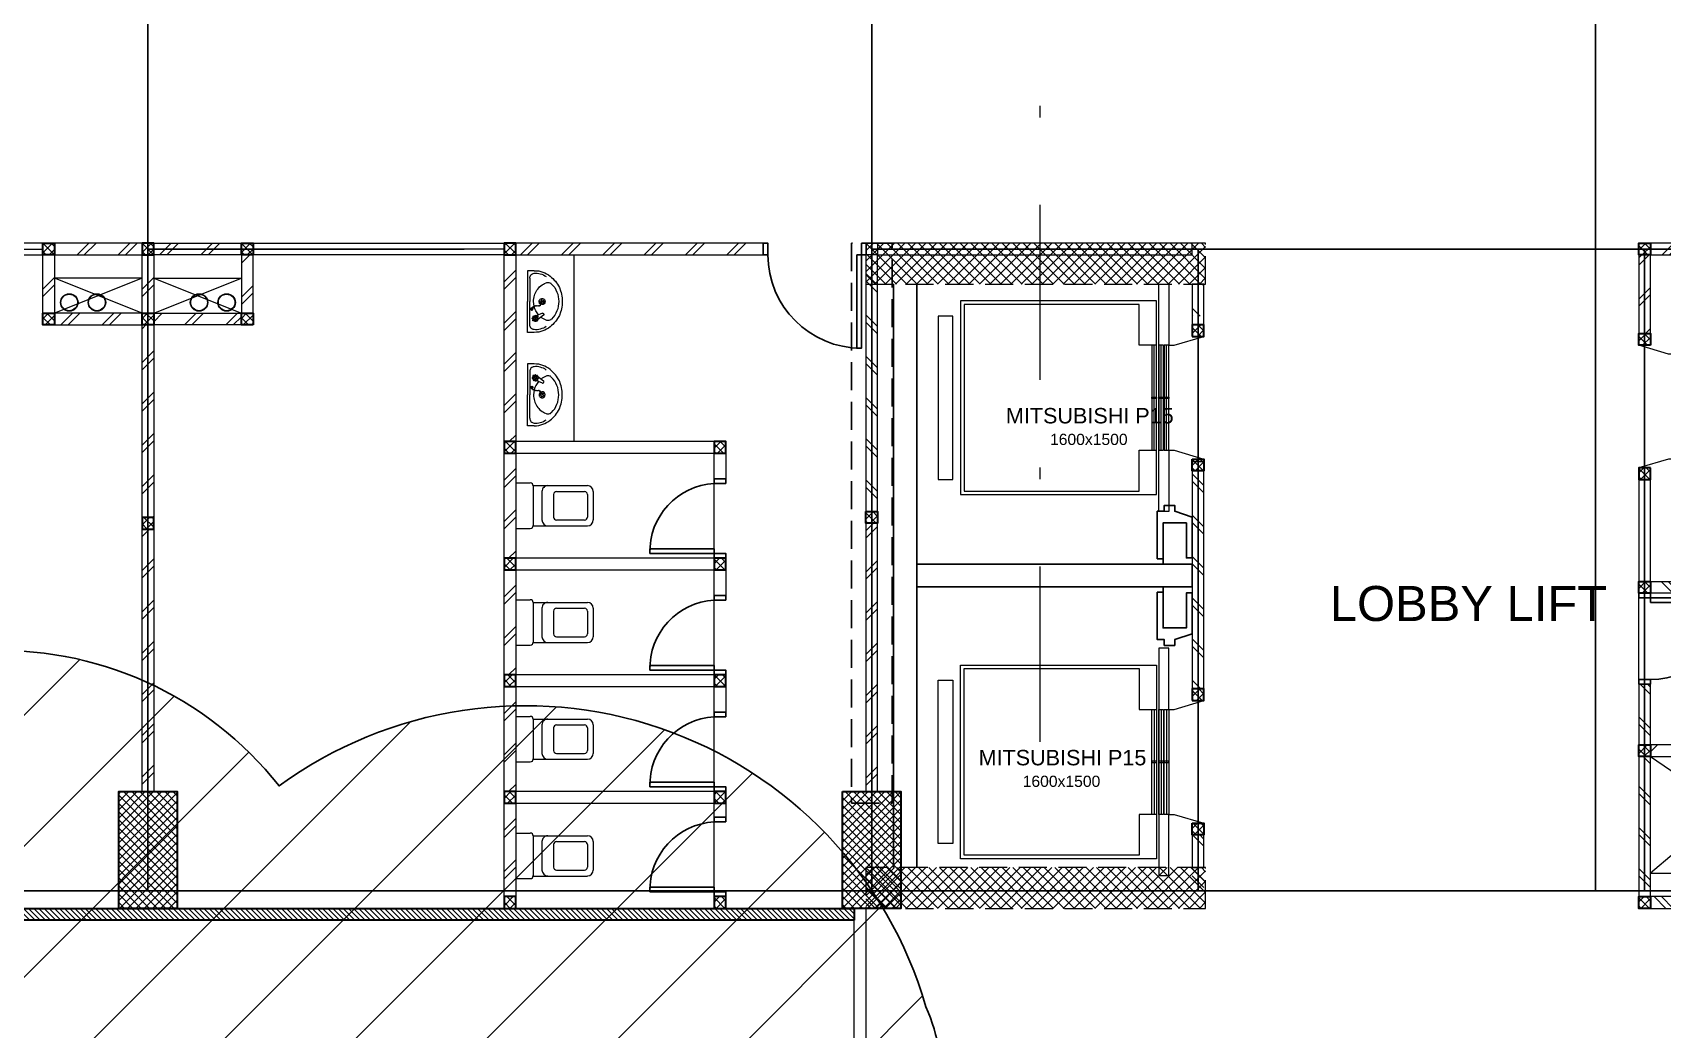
# Model space of a CAD drawing. Header units: millimetres. Extents: x -324 to 75, y -297 to 74.
# Drawn here: x -96.61 to -82.65, y 42.06 to 50.6 of the extents above; entities that cross this region are included whole.
import ezdxf
from ezdxf.enums import TextEntityAlignment as Align

# ---------------------------------------------------------------- set-up
doc = ezdxf.new("R2010")
doc.units = ezdxf.units.MM
doc.linetypes.add('ACAD_ISO02W100', pattern=[15, 12, -3])
doc.linetypes.add('DASHDOT', pattern=[1, 0.5, -0.25, 0, -0.25])
doc.layers.get('defpoints').update_dxf_attribs({"color": 1})
doc.layers.add('AR_BETON', color=150, linetype='Continuous')
doc.layers.add('Kusen', color=30, linetype='Continuous')
for name, color, linetype, lineweight in [('ars', 11, 'Continuous', 0), ('ars @ 1', 11, 'Continuous', 0), ('KOL', 1, 'Continuous', 30), ('KOLOM', 4, 'Continuous', 9), ('lan', 7, 'Continuous', 15), ('LIFT', 15, 'Continuous', 15), ('NOT', 7, 'Continuous', 20), ('SANITAIR', 15, 'Continuous', 9), ('tem', 5, 'Continuous', 20), ('u', 6, 'Continuous', 20)]:
    doc.layers.add(name, color=color, linetype=linetype, lineweight=lineweight)
doc.layers.add('as', color=1, linetype='Continuous', plot=False)
doc.styles.get("Standard").update_dxf_attribs({"font": 'arial.ttf'})
pattern_1 = [(45, (21.54994, -6.0569), (-0.1767767, 0.1767767), []), (45, (21.61244, -6.0569), (-0.1767767, 0.1767767), [])]
pattern_2 = [(45, (23.27994, -1.9569), (-0.1767767, 0.1767767), []), (45, (23.34244, -1.9569), (-0.1767767, 0.1767767), [])]
pattern_3 = [(45, (23.27994, -2.5569), (-0.1767767, 0.1767767), []), (45, (23.34244, -2.5569), (-0.1767767, 0.1767767), [])]

# ---------------------------------------------------------------- blocks, each defined once
blk = doc.blocks.new('k2')
at = {"layer": 'ars'}
h = blk.add_hatch(dxfattribs=at)
h.set_pattern_fill('_USER', color=256, scale=0.05, angle=45, double=1, pattern_type=0)
h.set_pattern_definition([(45, (0, -5), (-0.03535534, 0.03535534), []), (135, (0, -5), (-0.03535534, -0.03535534), [])])
h.paths.add_polyline_path([(-0.25, -0.5), (0.25, -0.5), (0.25, 0.5), (-0.25, 0.5)])
at = {"layer": 'KOL'}
blk.add_lwpolyline([(-0.25, -0.5), (0.25, -0.5), (0.25, 0.5), (-0.25, 0.5)], close=True, dxfattribs=at)
blk = doc.blocks.new('K 10.10')
at = {"layer": 'ars'}
h = blk.add_hatch(dxfattribs=at)
h.set_pattern_fill('_USER', color=256, scale=0.05, angle=45, double=1, pattern_type=0)
h.set_pattern_definition([(45, (0, 0), (-0.035355339, 0.035355339), []), (135, (0, 0), (-0.035355339, -0.035355339), [])])
h.paths.add_polyline_path([(1560.538, 1380.407), (1560.638, 1380.407), (1560.638, 1380.507), (1560.538, 1380.507)])
at = {"layer": 'KOL'}
blk.add_lwpolyline([(1560.538, 1380.407), (1560.638, 1380.407), (1560.638, 1380.507), (1560.538, 1380.507)], close=True, dxfattribs=at)
blk = doc.blocks.new('P.60')
at = {"layer": 'Kusen'}
for points in [[(1472.835, 997.535), (1472.875, 997.535), (1472.875, 997.435), (1472.835, 997.435)], [(1473.475, 997.535), (1473.515, 997.535), (1473.515, 997.435), (1473.475, 997.435)], [(1472.875, 996.885), (1472.915, 996.885), (1472.915, 997.435), (1472.875, 997.435)]]:
    blk.add_lwpolyline(points, close=True, dxfattribs=at)
blk.add_arc((1472.895, 997.466), 0.581, 268.0266, 356.9943, dxfattribs=at)
blk = doc.blocks.new('WASHTAFEL')
for points in [[(0, 0), (0, 0.016), (0.001, 0.031), (0.004, 0.047), (0.006, 0.063), (0.01, 0.077), (0.015, 0.092), (0.025, 0.12), (0.041, 0.146), (0.05, 0.16), (0.059, 0.172), (0.069, 0.184), (0.08, 0.196), (0.091, 0.206), (0.103, 0.217)], [(0.03, 0), (0.031, 0.021), (0.034, 0.041), (0.039, 0.062), (0.046, 0.081), (0.054, 0.099), (0.065, 0.117), (0.077, 0.134), (0.091, 0.15)], [(0.091, 0.15), (0.097, 0.155), (0.102, 0.159), (0.108, 0.161), (0.114, 0.162), (0.12, 0.163), (0.127, 0.163), (0.133, 0.162), (0.139, 0.16)], [(0.103, 0.217), (0.119, 0.228), (0.134, 0.237), (0.15, 0.246), (0.167, 0.252), (0.184, 0.258), (0.202, 0.262), (0.22, 0.264), (0.24, 0.265)], [(0.138, 0.213), (0.15, 0.222), (0.162, 0.228), (0.174, 0.232), (0.188, 0.237), (0.201, 0.24), (0.214, 0.242), (0.228, 0.242), (0.242, 0.241)], [(0.139, 0.16), (0.15, 0.155), (0.162, 0.149), (0.172, 0.143), (0.182, 0.134)], [(0.16, 0.117), (0.212, 0.157)], [(0.208, 0.14), (0.206, 0.142), (0.203, 0.143), (0.202, 0.146), (0.203, 0.15), (0.206, 0.151), (0.207, 0.151), (0.208, 0.151), (0.209, 0.151)], [(0.208, 0.145), (0.208, 0.142), (0.209, 0.137), (0.212, 0.133), (0.214, 0.13), (0.218, 0.127), (0.222, 0.125), (0.225, 0.123), (0.23, 0.123), (0.235, 0.123), (0.238, 0.125), (0.242, 0.127), (0.246, 0.13), (0.248, 0.133), (0.251, 0.137), (0.252, 0.142), (0.253, 0.145), (0.252, 0.15), (0.251, 0.154), (0.248, 0.159), (0.246, 0.161), (0.242, 0.165), (0.238, 0.166), (0.235, 0.167), (0.23, 0.168), (0.225, 0.167), (0.222, 0.166), (0.218, 0.165), (0.214, 0.161), (0.212, 0.159), (0.209, 0.154), (0.208, 0.15), (0.208, 0.145)], [(0.212, 0.157), (0.209, 0.16), (0.211, 0.163), (0.212, 0.166), (0.215, 0.167), (0.218, 0.166), (0.219, 0.165), (0.219, 0.165)], [(0.215, 0.145), (0.217, 0.14), (0.22, 0.136), (0.225, 0.132), (0.23, 0.131), (0.236, 0.132), (0.241, 0.136), (0.243, 0.14), (0.245, 0.145), (0.243, 0.151), (0.241, 0.156), (0.236, 0.159), (0.23, 0.16), (0.225, 0.159), (0.22, 0.156), (0.217, 0.151), (0.215, 0.145)], [(0.224, 0.145), (0.225, 0.14), (0.23, 0.139), (0.235, 0.14), (0.237, 0.145), (0.235, 0.15), (0.23, 0.153), (0.225, 0.15), (0.224, 0.145)], [(0.225, 0.167), (0.226, 0.169), (0.228, 0.172), (0.231, 0.172), (0.234, 0.171), (0.236, 0.168), (0.236, 0.167), (0.236, 0.166)], [(0.24, 0.265), (0.299, 0.265)], [(0.242, 0.241), (0.249, 0.24), (0.255, 0.237), (0.262, 0.234), (0.269, 0.228), (0.272, 0.222), (0.275, 0.215), (0.277, 0.208), (0.277, 0.2)], [(0.242, 0.163), (0.245, 0.165), (0.247, 0.166), (0.251, 0.165), (0.252, 0.161), (0.252, 0.159), (0.251, 0.157), (0.251, 0.156), (0.249, 0.156)], [(0.253, 0.15), (0.255, 0.149), (0.257, 0.146), (0.258, 0.143), (0.255, 0.14), (0.253, 0.138), (0.253, 0.138), (0.252, 0.138)], [(0.277, 0.2), (0.277, 0)], [(0.299, 0.265), (0.299, 0)], [(0.103, -0.217), (0.091, -0.207), (0.08, -0.196), (0.069, -0.184), (0.059, -0.173), (0.05, -0.16), (0.041, -0.148), (0.025, -0.121), (0.015, -0.092), (0.01, -0.077), (0.006, -0.062), (0.004, -0.046), (0.001, -0.031), (0, -0.016), (0, 0)], [(0.139, -0.161), (0.133, -0.162), (0.127, -0.163), (0.12, -0.163), (0.114, -0.162), (0.108, -0.161), (0.102, -0.159), (0.097, -0.155), (0.091, -0.15), (0.077, -0.134), (0.065, -0.119), (0.054, -0.099), (0.046, -0.081), (0.039, -0.062), (0.034, -0.041), (0.031, -0.022), (0.03, 0)], [(0.246, 0), (0.246, -0.013), (0.243, -0.025), (0.242, -0.039), (0.238, -0.051), (0.234, -0.063), (0.23, -0.075), (0.224, -0.086), (0.218, -0.097), (0.209, -0.107), (0.202, -0.116), (0.194, -0.126), (0.184, -0.133), (0.173, -0.142), (0.162, -0.149), (0.151, -0.155), (0.139, -0.161)], [(0.185, 0.022), (0.19, 0.019), (0.194, 0.016), (0.196, 0.012), (0.197, 0.006), (0.199, 0.002), (0.199, -0.002), (0.197, -0.008), (0.195, -0.012), (0.192, -0.017), (0.189, -0.021), (0.184, -0.023), (0.179, -0.024), (0.174, -0.025), (0.169, -0.025), (0.165, -0.024), (0.16, -0.022), (0.156, -0.019), (0.153, -0.016), (0.15, -0.011), (0.148, -0.006), (0.146, -0.001), (0.146, 0.004), (0.148, 0.008), (0.15, 0.012), (0.156, 0.021), (0.165, 0.025), (0.173, 0.025), (0.182, 0.024)], [(0.162, 0.103), (0.157, 0.11), (0.156, 0.115), (0.16, 0.117)], [(0.179, 0.013), (0.184, 0.01), (0.188, 0.005), (0.188, -0.001), (0.185, -0.006), (0.182, -0.011), (0.178, -0.013), (0.172, -0.015), (0.166, -0.012), (0.162, -0.01), (0.16, -0.004), (0.159, 0.001), (0.16, 0.007), (0.162, 0.011), (0.167, 0.013), (0.172, 0.016), (0.177, 0.015)], [(0.168, 0.1), (0.166, 0.1), (0.162, 0.103)], [(0.168, 0.1), (0.223, 0.123)], [(0.174, 0.002), (0.174, -0.001), (0.172, -0.002), (0.171, 0), (0.171, 0.002)], [(0.172, 0.008), (0.174, 0.006), (0.177, 0.008), (0.174, 0.01), (0.172, 0.008)], [(0.172, 0.004), (0.173, 0.001), (0.176, 0.004), (0.173, 0.006), (0.172, 0.004)], [(0.179, 0.013), (0.179, 0.012), (0.178, 0.01), (0.177, 0.01), (0.174, 0.01), (0.174, 0.012), (0.174, 0.013), (0.177, 0.015), (0.178, 0.015)], [(0.178, 0.017), (0.18, 0.015), (0.183, 0.017), (0.18, 0.019), (0.178, 0.017)], [(0.18, 0.021), (0.183, 0.019), (0.184, 0.021), (0.183, 0.023), (0.18, 0.021)], [(0.183, 0.025), (0.185, 0.023), (0.188, 0.025), (0.185, 0.028), (0.183, 0.025)], [(0.185, 0.03), (0.188, 0.028), (0.19, 0.03), (0.188, 0.031), (0.185, 0.03)], [(0.189, 0.033), (0.191, 0.03), (0.194, 0.033), (0.191, 0.034), (0.189, 0.033)], [(0.194, 0.036), (0.195, 0.034), (0.197, 0.036), (0.195, 0.038), (0.194, 0.036)], [(0.197, 0.038), (0.2, 0.035), (0.202, 0.038), (0.2, 0.04), (0.197, 0.038)], [(0.202, 0.038), (0.205, 0.035), (0.206, 0.038), (0.205, 0.04), (0.202, 0.038)], [(0.203, 0.115), (0.215, 0.098), (0.226, 0.081), (0.235, 0.063), (0.241, 0.042)], [(0.207, 0.036), (0.209, 0.034), (0.212, 0.036), (0.209, 0.039), (0.207, 0.036)], [(0.218, 0.126), (0.215, 0.123), (0.212, 0.123), (0.209, 0.125), (0.208, 0.127), (0.208, 0.131), (0.209, 0.131), (0.209, 0.132), (0.211, 0.133)], [(0.212, 0.036), (0.214, 0.034), (0.217, 0.036), (0.214, 0.039), (0.212, 0.036)], [(0.217, 0.036), (0.219, 0.034), (0.222, 0.036), (0.219, 0.039), (0.217, 0.036)], [(0.222, 0.038), (0.224, 0.035), (0.226, 0.038), (0.224, 0.04), (0.222, 0.038)], [(0.236, 0.123), (0.235, 0.12), (0.232, 0.119), (0.23, 0.117), (0.228, 0.119), (0.225, 0.121), (0.225, 0.122), (0.225, 0.123)], [(0.226, 0.038), (0.229, 0.035), (0.231, 0.038), (0.229, 0.04), (0.226, 0.038)], [(0.231, 0.039), (0.234, 0.036), (0.236, 0.039), (0.234, 0.041), (0.231, 0.039)], [(0.237, 0.039), (0.238, 0.038), (0.241, 0.039), (0.238, 0.041), (0.237, 0.039)], [(0.249, 0.132), (0.249, 0.13), (0.249, 0.127), (0.248, 0.125), (0.245, 0.123), (0.242, 0.125), (0.241, 0.125), (0.241, 0.125)], [(0.241, 0.041), (0.243, 0.039), (0.246, 0.041), (0.243, 0.044), (0.241, 0.041)], [(0.242, 0.039), (0.245, 0.019), (0.246, 0)], [(0.246, 0.044), (0.248, 0.041), (0.249, 0.044), (0.248, 0.046), (0.246, 0.044)], [(0.249, 0.047), (0.251, 0.045), (0.253, 0.047), (0.251, 0.05), (0.249, 0.047)], [(0.253, 0.064), (0.253, 0.061), (0.255, 0.058), (0.258, 0.056), (0.262, 0.056), (0.265, 0.056), (0.268, 0.058), (0.27, 0.061), (0.271, 0.064), (0.27, 0.068), (0.268, 0.071), (0.265, 0.073), (0.262, 0.074), (0.258, 0.073), (0.255, 0.071), (0.253, 0.068), (0.253, 0.064)], [(0.264, 0.056), (0.262, 0.052), (0.259, 0.051), (0.255, 0.052), (0.253, 0.053), (0.253, 0.057), (0.253, 0.058), (0.253, 0.059)], [(0.253, 0.051), (0.254, 0.048), (0.257, 0.051), (0.254, 0.053), (0.253, 0.051)], [(0.255, 0.064), (0.258, 0.061), (0.262, 0.059), (0.265, 0.061), (0.268, 0.064), (0.265, 0.069), (0.262, 0.07), (0.258, 0.069), (0.255, 0.064)], [(0.277, -0.201), (0.277, 0)], [(0.299, -0.264), (0.299, 0)], [(0.24, -0.264), (0.22, -0.264), (0.202, -0.262), (0.184, -0.258), (0.167, -0.252), (0.15, -0.246), (0.134, -0.237), (0.119, -0.228), (0.103, -0.217)], [(0.242, -0.242), (0.228, -0.242), (0.214, -0.242), (0.201, -0.24), (0.188, -0.237), (0.174, -0.234), (0.162, -0.228), (0.15, -0.22), (0.138, -0.214)], [(0.24, -0.264), (0.299, -0.264)], [(0.277, -0.201), (0.277, -0.208), (0.275, -0.215), (0.272, -0.222), (0.269, -0.228), (0.262, -0.234), (0.255, -0.237), (0.249, -0.24), (0.242, -0.242)]]:
    blk.add_lwpolyline(points)
blk = doc.blocks.new('SWC1')
for p, q in [((-0.172, 0.15), (-0.172, 0.615)), ((-0.122, 0.665), (0.122, 0.665)), ((-0.122, 0.35), (-0.122, 0.59)), ((-0.097, 0.615), (0.098, 0.615)), ((0.122, 0.35), (0.122, 0.59)), ((0.173, 0.15), (0.173, 0.615)), ((-0.097, 0.325), (0.098, 0.325)), ((-0.17, 0.15), (0.17, 0.15)), ((-0.122, 0.225), (0.122, 0.225)), ((-0.195, 0), (-0.195, 0.125)), ((-0.195, 0), (0.195, 0)), ((0.195, 0), (0.195, 0.125))]:
    blk.add_line(p, q)
for centre, radius, start, end in [((-0.122, 0.615), 0.05, 90, 180), ((-0.097, 0.59), 0.025, 90, 180), ((0.098, 0.59), 0.025, 0, 90), ((0.122, 0.615), 0.05, 0, 90), ((-0.097, 0.35), 0.025, 180, 270), ((0.098, 0.35), 0.025, 270, 0), ((-0.17, 0.125), 0.025, 90, 180), ((-0.122, 0.275), 0.05, 180, 270), ((0.122, 0.275), 0.05, 270, 0), ((0.17, 0.125), 0.025, 0, 90)]:
    blk.add_arc(centre, radius, start, end)
blk = doc.blocks.new('P.80')
at = {"layer": 'Kusen'}
for points in [[(-69.809, -74.837), (-69.769, -74.837), (-69.769, -74.037), (-69.809, -74.037)], [(-70.609, -74.937), (-70.569, -74.937), (-70.569, -74.837), (-70.609, -74.837)], [(-69.769, -74.937), (-69.729, -74.937), (-69.729, -74.837), (-69.769, -74.837)]]:
    blk.add_lwpolyline(points, close=True, dxfattribs=at)
blk.add_arc((-69.769, -74.837), 0.8, 90, 180, dxfattribs=at)
blk = doc.blocks.new('LIFT PENUMPANG')
at = {"layer": 'LIFT'}
for points in [[(-0.705, 1.955), (-0.705, 1.83), (0.695, 1.83), (0.695, 1.955)], [(-0.835, 1.765), (-0.835, 0.085), (0.825, 0.085), (0.825, 1.765)], [(-0.805, 1.735), (-0.805, 0.235), (-0.455, 0.235), (-0.455, 0.085), (0.445, 0.085), (0.445, 0.235), (0.795, 0.235), (0.795, 1.735)], [(-0.455, 0.085), (0.445, 0.085), (0.445, 0.125), (-0.455, 0.125)], [(-0.455, 0.105), (0.445, 0.105), (0.445, 0.125), (-0.455, 0.125)], [(-0.455, 0.025), (0.445, 0.025), (0.445, 0.065), (-0.455, 0.065)], [(-0.455, 0.045), (0.445, 0.045), (0.445, 0.065), (-0.455, 0.065)], [(-0.455, -0.02), (0.445, -0.02), (0.445, 0.02), (-0.455, 0.02)], [(-0.455, 0), (0.445, 0), (0.445, 0.02), (-0.455, 0.02)], [(-0.01, 0.125), (0, 0.125), (0, 0.085), (-0.01, 0.085)], [(-0.01, 0.065), (0, 0.065), (0, 0.025), (-0.01, 0.025)], [(-0.01, 0.02), (0, 0.02), (0, -0.02), (-0.01, -0.02)]]:
    blk.add_lwpolyline(points, close=True, dxfattribs=at)
for points in [[(-0.455, -0.02), (-0.98, -0.02), (-0.98, 0.065), (0.97, 0.065), (0.97, -0.02), (0.445, -0.02)], [(-0.455, -0.02), (-0.455, -0.065), (-0.53, -0.32)], [(0.445, -0.02), (0.445, -0.065), (0.52, -0.32)]]:
    blk.add_lwpolyline(points, dxfattribs=at)
at = {"layer": 'KOLOM', "extrusion": (0, 0, -1), "zscale": -1, "rotation": 270}
blk.add_blockref('K 10.10', (-1379.877, 1560.318), dxfattribs=at)
at = {"layer": 'KOLOM', "extrusion": (0, 0, -1), "xscale": -1, "zscale": -1, "rotation": 90}
blk.add_blockref('K 10.10', (1379.887, 1560.318), dxfattribs=at)
blk = doc.blocks.new('LIFT TENGAH')
at = {"layer": 'ars'}
h = blk.add_hatch(dxfattribs=at)
h.set_pattern_fill('TEMBOK', color=256, scale=0.25)
h.set_pattern_definition([(45, (25.7678, -10.47464), (-0.1767767, 0.1767767), []), (45, (25.8303, -10.47464), (-0.1767767, 0.1767767), [])])
h.paths.add_polyline_path([(-0.115, 5.07), (-0.015, 5.07), (-0.015, 5.6), (-0.115, 5.6)])
h = blk.add_hatch(dxfattribs=at)
h.set_pattern_fill('TEMBOK', color=256, scale=0.25)
h.set_pattern_definition([(45, (29.5928, -10.47464), (-0.1767767, 0.1767767), []), (45, (29.6553, -10.47464), (-0.1767767, 0.1767767), [])])
h.paths.add_polyline_path([(3.71, 4.4), (3.81, 4.4), (3.81, 5.6), (3.71, 5.6)])
h = blk.add_hatch(dxfattribs=at)
h.set_pattern_fill('TEMBOK', color=256, scale=0.25)
h.set_pattern_definition([(45, (1.7978, -8.52464), (-0.1767767, 0.1767767), []), (45, (1.8603, -8.52464), (-0.1767767, 0.1767767), [])])
h.paths.add_polyline_path([(4.185, 5.6), (3.81, 5.6), (3.81, 5.7), (4.185, 5.7)])
h = blk.add_hatch(dxfattribs=at)
h.set_pattern_fill('TEMBOK', color=256, scale=0.25)
h.set_pattern_definition([(45, (3.0728, -8.52464), (-0.1767767, 0.1767767), []), (45, (3.1353, -8.52464), (-0.1767767, 0.1767767), [])])
h.paths.add_polyline_path([(5.395, 5.6), (5.085, 5.6), (5.085, 5.7), (5.395, 5.7)])
h = blk.add_hatch(dxfattribs=at)
h.set_pattern_fill('TEMBOK', color=256, scale=0.25)
h.set_pattern_definition([(45, (3.9628, -8.52464), (-0.1767767, 0.1767767), []), (45, (4.0253, -8.52464), (-0.1767767, 0.1767767), [])])
h.paths.add_polyline_path([(6.285, 5.6), (6.075, 5.6), (6.075, 5.7), (6.285, 5.7)])
h = blk.add_hatch(dxfattribs=at)
h.set_pattern_fill('TEMBOK', color=256, scale=0.25)
h.set_pattern_definition([(45, (-33.865, -7.775), (-0.1767767, 0.1767767), []), (45, (-33.8025, -7.775), (-0.1767767, 0.1767767), [])])
h.paths.add_polyline_path([(6.285, 5.6), (6.385, 5.6), (6.385, 5.1), (6.285, 5.1)])
h = blk.add_hatch(dxfattribs=at)
h.set_pattern_fill('TEMBOK', color=256, scale=0.25)
h.set_pattern_definition([(45, (30.8678, -10.87464), (-0.1767767, 0.1767767), []), (45, (30.9303, -10.87464), (-0.1767767, 0.1767767), [])])
h.paths.add_polyline_path([(4.985, 4.4), (5.085, 4.4), (5.085, 5.2), (4.985, 5.2)])
h = blk.add_hatch(dxfattribs=at)
h.set_pattern_fill('TEMBOK', color=256, scale=0.25)
h.set_pattern_definition([(45, (-0.87266, -7.475), (-0.1767767, 0.1767767), []), (45, (-0.81016, -7.475), (-0.1767767, 0.1767767), [])])
h.paths.add_polyline_path([(6.385, 3.2), (6.385, 5), (6.285, 5), (6.285, 3.2)])
h = blk.add_hatch(dxfattribs=at)
h.set_pattern_fill('TEMBOK', color=256, scale=0.25)
h.set_pattern_definition([(315, (-4.09, 47.955), (-0.1767767, -0.1767767), []), (315, (-4.0275, 47.955), (-0.1767767, -0.1767767), [])])
h.paths.add_polyline_path([(3.81, 4.4), (3.81, 4.3), (4.305, 4.3), (4.305, 4.4)])
h = blk.add_hatch(dxfattribs=at)
h.set_pattern_fill('TEMBOK', color=256, scale=0.25)
h.set_pattern_definition([(315, (-2.11, 47.955), (-0.1767767, -0.1767767), []), (315, (-2.0475, 47.955), (-0.1767767, -0.1767767), [])])
h.paths.add_polyline_path([(6.285, 4.3), (5.085, 4.3), (5.085, 4.4), (6.285, 4.4)])
h = blk.add_hatch(dxfattribs=at)
h.set_pattern_fill('TEMBOK', color=256, scale=0.25)
h.set_pattern_definition([(45, (29.5928, -11.77464), (-0.1767767, 0.1767767), []), (45, (29.6553, -11.77464), (-0.1767767, 0.1767767), [])])
h.paths.add_polyline_path([(3.71, 3.78), (3.81, 3.78), (3.81, 4.3), (3.71, 4.3)])
h = blk.add_hatch(dxfattribs=at)
h.set_pattern_fill('TEMBOK', color=256, scale=0.25)
h.set_pattern_definition([(45, (25.7678, -13.14964), (-0.1767767, 0.1767767), []), (45, (25.8303, -13.14964), (-0.1767767, 0.1767767), [])])
h.paths.add_polyline_path([(-0.115, 1.875), (-0.015, 1.875), (-0.015, 3.82), (-0.115, 3.82)])
h = blk.add_hatch(dxfattribs=at)
h.set_pattern_fill('TEMBOK', color=256, scale=0.25)
h.set_pattern_definition([(45, (25.7678, -14.92464), (-0.1767767, 0.1767767), []), (45, (25.8303, -14.92464), (-0.1767767, 0.1767767), [])])
h.paths.add_polyline_path([(-0.115, 0.35), (-0.015, 0.35), (-0.015, 0.625), (-0.115, 0.625)])
at = {"layer": 'ars @ 1'}
h = blk.add_hatch(dxfattribs=at)
h.set_pattern_fill('TEMBOK', color=256, scale=0.25)
h.set_pattern_definition([(45, (1555.54661, -439.5552), (-0.176776695, 0.176776695), []), (45, (1555.60911, -439.5552), (-0.176776695, 0.176776695), [])])
h.paths.add_polyline_path([(3.81, 3), (3.81, 2.9), (6.285, 2.9), (6.285, 3)])
h = blk.add_hatch(dxfattribs=at)
h.set_pattern_fill('TEMBOK', color=256, scale=0.25)
h.set_pattern_definition([(45, (1555.45412, -401.6752), (-0.176776695, 0.176776695), []), (45, (1555.51662, -401.6752), (-0.176776695, 0.176776695), [])])
h.paths.add_polyline_path([(6.285, 0.1), (6.385, 0.1), (6.385, 2.4), (6.285, 2.4)])
h = blk.add_hatch(dxfattribs=at)
h.set_pattern_fill('TEMBOK', color=256, scale=0.25)
h.set_pattern_definition([(315, (1555.01661, 442.5552), (-0.176776695, -0.176776695), []), (315, (1555.07911, 442.5552), (-0.176776695, -0.176776695), [])])
h.paths.add_polyline_path([(3.81, 0.1), (3.71, 0.1), (3.71, 0.775), (3.81, 0.775)])
h = blk.add_hatch(dxfattribs=at)
h.set_pattern_fill('TEMBOK', color=256, scale=0.25)
h.set_pattern_definition([(315, (1555.54661, 442.5552), (-0.176776695, -0.176776695), []), (315, (1555.60911, 442.5552), (-0.176776695, -0.176776695), [])])
h.paths.add_polyline_path([(4.088, 0), (4.088, 0.1), (3.81, 0.1), (3.81, 0)])
at = {"layer": 'KOLOM'}
h = blk.add_hatch(dxfattribs=at)
h.set_pattern_fill('ANSI37', color=256, scale=0.02, style=0)
h.set_pattern_definition([(45, (244.1281, -148.2583), (-0.04490128, 0.04490128), []), (135, (244.1281, -148.2583), (-0.04490128, -0.04490128), [])])
h.paths.add_polyline_path([(0, 5.35), (0, 5.7), (-2.91, 5.7), (-2.91, 5.35)])
h = blk.add_hatch(dxfattribs=at)
h.set_pattern_fill('ANSI37', color=256, scale=0.02, style=0)
h.set_pattern_definition([(45, (244.1281, -153.6083), (-0.04490128, 0.04490128), []), (135, (244.1281, -153.6083), (-0.04490128, -0.04490128), [])])
h.paths.add_polyline_path([(0, 0), (0, 0.35), (-2.91, 0.35), (-2.91, 0)])
h = blk.add_hatch(dxfattribs=at)
h.set_pattern_fill('ANSI37', color=256, scale=0.02, style=0)
h.set_pattern_definition([(45, (250.513103, -153.6083), (-0.04490128, 0.04490128), []), (135, (250.513103, -153.6083), (-0.04490128, -0.04490128), [])])
h.paths.add_polyline_path([(4.088, 0.35), (4.088, 0), (6.385, 0), (6.385, 0.35)])
for p, q in [((5.995, 5.7), (5.435, 5.7)), ((6.035, 5.6), (5.435, 5.6)), ((4.985, 4.4), (3.81, 5.4)), ((3.81, 4.4), (4.985, 5.2))]:
    blk.add_line(p, q)
for points in [[(3.81, 5.4), (4.185, 5.4)], [(6.285, 5.4), (5.047, 4.4)], [(5.085, 5.4), (6.285, 5.4)], [(5.085, 5.4), (6.285, 4.4)]]:
    blk.add_lwpolyline(points)
at = {"layer": 'AR_BETON'}
for p, q in [((-2.675, 5.35), (-2.675, 0.35)), ((-2.475, 5.35), (-2.475, 0.35))]:
    blk.add_line(p, q, dxfattribs=at)
for points in [[(-0.365, 2.991), (-0.365, 3.297), (-0.165, 3.297), (-0.165, 2.997), (-0.115, 2.997), (-0.115, 3.347), (-0.265, 3.397), (-0.265, 3.447), (-0.355, 3.447), (-0.355, 3.397), (-0.415, 3.397), (-0.415, 2.991), (-0.365, 2.991)], [(-0.365, 3.297), (-0.365, 2.945)], [(-0.365, 2.704), (-0.365, 2.397), (-0.165, 2.397), (-0.165, 2.697), (-0.115, 2.697), (-0.115, 2.347), (-0.265, 2.297), (-0.265, 2.247), (-0.355, 2.247), (-0.355, 2.297), (-0.415, 2.297), (-0.415, 2.704), (-0.365, 2.704)], [(-0.365, 2.397), (-0.365, 2.75)]]:
    blk.add_lwpolyline(points, dxfattribs=at)
blk.add_lwpolyline([(-2.475, 2.75), (-0.115, 2.75), (-0.115, 2.945), (-2.475, 2.945)], close=True, dxfattribs=at)
at = {"layer": 'ars'}
for p, q in [((6.412, 4.25), (6.385, 4.25)), ((6.412, 4.25), (6.385, 4.25)), ((6.425, 0.144), (6.425, 4.225)), ((6.488, 0.206), (6.488, 4.225)), ((6.425, 3.95), (6.385, 3.95)), ((6.425, 3.65), (6.385, 3.65)), ((6.425, 3.35), (6.385, 3.35)), ((6.425, 3.05), (6.385, 3.05)), ((6.425, 2.75), (6.385, 2.75)), ((6.425, 2.45), (6.385, 2.45)), ((6.425, 2.15), (6.385, 2.15)), ((6.425, 1.85), (6.385, 1.85))]:
    blk.add_line(p, q, dxfattribs=at)
for radius, start, end in [(0.0512, 307.5719, 232.4281), (0.0312, 0, 180)]:
    blk.add_arc((6.456, 4.225), radius, start, end, dxfattribs=at)
at = {"layer": 'as'}
for p, q in [((-0.065, 0.05), (-0.065, 5.55)), ((3.76, 0.05), (3.76, 5.55))]:
    blk.add_line(p, q, dxfattribs=at)
at = {"layer": 'defpoints', "color": 2, "linetype": 'ACAD_ISO02W100', "ltscale": 0.02}
blk.add_lwpolyline([(-3.035, 4.8), (-2.685, 4.8), (-2.685, 0), (-3.035, 0)], close=True, dxfattribs=at)
at = {"layer": 'KOLOM', "linetype": 'ACAD_ISO02W100', "ltscale": 0.02}
for points in [[(-2.91, 5.7), (0, 5.7), (0, 5.35), (-2.91, 5.35)], [(-2.91, 0.35), (0, 0.35), (0, 0), (-2.91, 0)], [(4.088, 0.35), (6.385, 0.35), (6.385, 0), (4.088, 0)]]:
    blk.add_lwpolyline(points, close=True, dxfattribs=at)
at = {"layer": 'Kusen'}
for points in [[(3.71, 3.78), (3.71, 3.74), (3.81, 3.74), (3.81, 3.78)], [(3.81, 3.08), (3.81, 3.04), (4.51, 3.04), (4.51, 3.08)], [(3.71, 3.04), (3.71, 3), (3.81, 3), (3.81, 3.04)]]:
    blk.add_lwpolyline(points, close=True, dxfattribs=at)
blk.add_arc((3.81, 3.04), 0.7, 0, 90, dxfattribs=at)
at = {"layer": 'lan'}
for p, q in [((6.425, 4.15), (6.385, 4.15)), ((6.425, 3.85), (6.385, 3.85)), ((3.71, 3.74), (3.71, 3.04)), ((6.425, 3.55), (6.385, 3.55)), ((6.425, 3.25), (6.385, 3.25)), ((6.425, 2.95), (6.385, 2.95)), ((6.425, 2.65), (6.385, 2.65)), ((6.425, 2.35), (6.385, 2.35)), ((6.425, 2.05), (6.385, 2.05)), ((6.425, 1.75), (6.385, 1.75))]:
    blk.add_line(p, q, dxfattribs=at)
at = {"layer": 'tem'}
for points in [[(3.81, 4.4), (3.71, 4.4), (3.71, 5.6), (3.81, 5.6)], [(4.185, 5.6), (3.81, 5.6), (3.81, 5.7), (4.185, 5.7)], [(5.395, 5.6), (5.085, 5.6), (5.085, 5.7), (5.395, 5.7)], [(6.285, 5.6), (6.075, 5.6), (6.075, 5.7), (6.285, 5.7)], [(6.385, 4.4), (6.385, 5.6), (6.285, 5.6), (6.285, 4.4)], [(-0.015, 5.07), (-0.115, 5.07), (-0.115, 5.35), (-0.015, 5.35)], [(5.085, 4.4), (4.985, 4.4), (4.985, 5.2), (5.085, 5.2)], [(4.305, 4.3), (3.81, 4.3), (3.81, 4.4), (4.305, 4.4)], [(4.345, 4.4), (4.945, 4.4), (4.945, 4.3), (4.345, 4.3)], [(6.285, 4.3), (5.085, 4.3), (5.085, 4.4), (6.285, 4.4)], [(3.81, 3.78), (3.71, 3.78), (3.71, 4.3), (3.81, 4.3)], [(6.385, 3), (6.385, 4.3), (6.285, 4.3), (6.285, 3)], [(-0.015, 1.875), (-0.115, 1.875), (-0.115, 3.82), (-0.015, 3.82)], [(3.81, 3), (3.81, 2.9), (6.285, 2.9), (6.285, 3)], [(3.81, 2.025), (3.71, 2.025), (3.71, 2.9), (3.81, 2.9)], [(6.285, 0.35), (6.385, 0.35), (6.385, 2.9), (6.285, 2.9)], [(-0.015, 0.35), (-0.115, 0.35), (-0.115, 0.7), (-0.015, 0.7)], [(3.81, 0.1), (3.71, 0.1), (3.71, 0.775), (3.81, 0.775)], [(3.81, 0), (3.81, 0.1), (4.088, 0.1), (4.088, 0)]]:
    blk.add_lwpolyline(points, close=True, dxfattribs=at)
for p, rotation in [((-0.335, 4.45), 90), ((4.03, 1.395), 270)]:
    blk.add_blockref('LIFT PENUMPANG', p, dxfattribs=dict(rotation=rotation))
at = {"xscale": -1, "rotation": 90}
blk.add_blockref('LIFT PENUMPANG', (-0.335, 1.32), dxfattribs=at)
at = {"layer": 'KOLOM', "extrusion": (0, 0, -1), "xscale": -1, "zscale": -1, "rotation": 180}
for p in [(-1564.348, 1386.107), (-1566.923, 1386.107), (-1564.348, 1384.807), (-1565.623, 1384.807), (-1566.923, 1384.807), (-1564.348, 1383.407), (-1566.923, 1383.407), (-1564.348, 1380.507)]:
    blk.add_blockref('K 10.10', p, dxfattribs=at)
at = {"layer": 'Kusen', "rotation": 180}
blk.add_blockref('P.60', (1478.91, 1003.135), dxfattribs=at)
at = {"layer": 'Kusen', "xscale": -1}
blk.add_blockref('P.60', (1477.82, -993.135), dxfattribs=at)
blk = doc.blocks.new('A-2')
at = {"layer": 'ars'}
h = blk.add_hatch(dxfattribs=at)
h.set_pattern_fill('ANSI31', color=256, scale=0.25, angle=180, style=0)
h.set_pattern_definition([(135, (-37.18285, 49.56774), (0.022097087, 0.022097087), [])])
h.paths.add_polyline_path([(-5.983, 43.768), (-37.083, 43.768), (-37.183, 43.768), (-37.183, 49.568), (-37.083, 49.568), (-37.083, 43.868), (-5.983, 43.868)])
h = blk.add_hatch(dxfattribs=at)
h.set_pattern_fill('TEMBOK', color=256, scale=0.25)
h.set_pattern_definition(pattern_3)
h.paths.add_polyline_path([(-12.833, 49.568), (-12.083, 49.568), (-12.083, 49.468), (-12.833, 49.468)])
h = blk.add_hatch(dxfattribs=at)
h.set_pattern_fill('TEMBOK', color=256, scale=0.25)
h.set_pattern_definition(pattern_3)
h.paths.add_polyline_path([(-11.233, 49.568), (-11.983, 49.568), (-11.983, 49.468), (-11.233, 49.468)])
h = blk.add_hatch(dxfattribs=at)
h.set_pattern_fill('TEMBOK', color=256, scale=0.25)
h.set_pattern_definition([(225, (34.46715, 56.74275), (0.1767767, -0.1767767), []), (225, (34.40465, 56.74275), (0.1767767, -0.1767767), [])])
h.paths.add_polyline_path([(-8.883, 49.568), (-6.763, 49.568), (-6.763, 49.468), (-8.883, 49.468)])
h = blk.add_hatch(dxfattribs=at)
h.set_pattern_fill('TEMBOK', color=256, scale=0.25)
h.set_pattern_definition(pattern_1)
h.paths.add_polyline_path([(-12.833, 49.468), (-12.933, 49.468), (-12.933, 48.968), (-12.833, 48.968)])
h = blk.add_hatch(dxfattribs=at)
h.set_pattern_fill('TEMBOK', color=256, scale=0.25)
h.set_pattern_definition([(45, (22.39994, -6.0569), (-0.1767767, 0.1767767), []), (45, (22.46244, -6.0569), (-0.1767767, 0.1767767), [])])
h.paths.add_polyline_path([(-11.983, 49.468), (-12.083, 49.468), (-12.083, 48.968), (-11.983, 48.968)])
h = blk.add_hatch(dxfattribs=at)
h.set_pattern_fill('TEMBOK', color=256, scale=0.25)
h.set_pattern_definition(pattern_1)
h.paths.add_polyline_path([(-11.233, 49.468), (-11.133, 49.468), (-11.133, 48.968), (-11.233, 48.968)])
h = blk.add_hatch(dxfattribs=at)
h.set_pattern_fill('TEMBOK', color=256, scale=0.25)
h.set_pattern_definition([(225, (-1.63269, 59.44275), (0.1767767, -0.1767767), []), (225, (-1.69519, 59.44275), (0.1767767, -0.1767767), [])])
h.paths.add_polyline_path([(-8.983, 49.468), (-8.983, 47.868), (-8.883, 47.868), (-8.883, 49.468)])
h = blk.add_hatch(dxfattribs=at)
h.set_pattern_fill('TEMBOK', color=256, scale=0.25)
h.set_pattern_definition([(315, (-80.23285, 53.01774), (-0.1767767, -0.1767767), []), (315, (-80.17035, 53.01774), (-0.1767767, -0.1767767), [])])
h.paths.add_polyline_path([(-5.883, 47.268), (-5.783, 47.268), (-5.783, 49.468), (-5.883, 49.468)])
h = blk.add_hatch(dxfattribs=at)
h.set_pattern_fill('TEMBOK', color=256, scale=0.25)
h.set_pattern_definition(pattern_2)
h.paths.add_polyline_path([(-12.833, 48.968), (-12.083, 48.968), (-12.083, 48.868), (-12.833, 48.868)])
h = blk.add_hatch(dxfattribs=at)
h.set_pattern_fill('TEMBOK', color=256, scale=0.25)
h.set_pattern_definition([(225, (62.36715, 53.01774), (0.1767767, -0.1767767), []), (225, (62.30465, 53.01774), (0.1767767, -0.1767767), [])])
h.paths.add_polyline_path([(-11.983, 47.218), (-12.083, 47.218), (-12.083, 48.868), (-11.983, 48.868)])
h = blk.add_hatch(dxfattribs=at)
h.set_pattern_fill('TEMBOK', color=256, scale=0.25)
h.set_pattern_definition(pattern_2)
h.paths.add_polyline_path([(-11.233, 48.968), (-11.983, 48.968), (-11.983, 48.868), (-11.233, 48.868)])
h = blk.add_hatch(dxfattribs=at)
h.set_pattern_fill('TEMBOK', color=256, scale=0.25)
h.set_pattern_definition([(225, (-1.63269, 57.74273), (0.1767767, -0.1767767), []), (225, (-1.69519, 57.74273), (0.1767767, -0.1767767), [])])
h.paths.add_polyline_path([(-8.983, 47.768), (-8.983, 46.868), (-8.883, 46.868), (-8.883, 47.768)])
h = blk.add_hatch(dxfattribs=at)
h.set_pattern_fill('TEMBOK', color=256, scale=0.25)
h.set_pattern_definition([(225, (0.63436, 58.09238), (0.1767767, -0.1767767), []), (225, (0.57186, 58.09238), (0.1767767, -0.1767767), [])])
h.paths.add_polyline_path([(-11.983, 44.868), (-12.083, 44.868), (-12.083, 47.118), (-11.983, 47.118)])
h = blk.add_hatch(dxfattribs=at)
h.set_pattern_fill('TEMBOK', color=256, scale=0.25)
h.set_pattern_definition([(45, (0.09994, 0.1431), (-0.1767767, 0.1767767), []), (45, (0.16244, 0.1431), (-0.1767767, 0.1767767), [])])
h.paths.add_polyline_path([(-5.883, 44.868), (-5.783, 44.868), (-5.783, 47.168), (-5.883, 47.168)])
h = blk.add_hatch(dxfattribs=at)
h.set_pattern_fill('TEMBOK', color=256, scale=0.25)
h.set_pattern_definition([(225, (-1.63269, 56.74273), (0.1767767, -0.1767767), []), (225, (-1.69519, 56.74273), (0.1767767, -0.1767767), [])])
h.paths.add_polyline_path([(-8.983, 46.768), (-8.983, 45.868), (-8.883, 45.868), (-8.883, 46.768)])
h = blk.add_hatch(dxfattribs=at)
h.set_pattern_fill('TEMBOK', color=256, scale=0.25)
h.set_pattern_definition([(225, (-1.63269, 55.74274), (0.1767767, -0.1767767), []), (225, (-1.69519, 55.74274), (0.1767767, -0.1767767), [])])
h.paths.add_polyline_path([(-8.983, 45.768), (-8.983, 44.868), (-8.883, 44.868), (-8.883, 45.768)])
h = blk.add_hatch(dxfattribs=at)
h.set_pattern_fill('TEMBOK', color=256, scale=0.25)
h.set_pattern_definition([(225, (-1.63269, 54.74274), (0.1767767, -0.1767767), []), (225, (-1.69519, 54.74274), (0.1767767, -0.1767767), [])])
h.paths.add_polyline_path([(-8.983, 44.768), (-8.983, 43.968), (-8.883, 43.968), (-8.883, 44.768)])
for centre, radius in [((-12.707, 49.06), 0.075), ((-12.707, 49.06), 0.071), ((-12.47, 49.06), 0.075), ((-12.47, 49.06), 0.071), ((-11.595, 49.06), 0.075), ((-11.595, 49.06), 0.071), ((-11.359, 49.06), 0.075), ((-11.359, 49.06), 0.071)]:
    blk.add_circle(centre, radius, dxfattribs=at)
at = {"layer": 'as'}
for p, q in [((-12.033, 57.118), (-12.033, 44.018)), ((-5.833, 57.118), (-5.833, 44.018)), ((0.367, 57.118), (0.367, 44.018)), ((-9.323, 49.518), (-12.033, 49.518)), ((6.567, 49.518), (-5.833, 49.518)), ((-36.833, 44.018), (37.567, 44.018))]:
    blk.add_line(p, q, dxfattribs=at)
at = {"layer": 'KOL'}
blk.add_lwpolyline([(-5.983, 43.768), (-37.083, 43.768), (-37.183, 43.768), (-37.183, 49.568), (-37.083, 49.568), (-37.083, 43.868), (-5.983, 43.868), (-5.983, 43.768)], dxfattribs=at)
at = {"layer": 'lan'}
for p, q in [((-15.083, 49.518), (-12.933, 49.518)), ((-8.983, 49.518), (-11.133, 49.518)), ((-8.383, 47.868), (-8.383, 49.468)), ((-7.183, 46.948), (-7.183, 47.508)), ((-7.183, 45.948), (-7.183, 46.508)), ((-7.183, 44.948), (-7.183, 45.508)), ((-7.183, 44.008), (-7.183, 44.608))]:
    blk.add_line(p, q, dxfattribs=at)
for points in [[(-12.933, 49.468), (-12.933, 49.568), (-15.083, 49.568), (-15.083, 49.468)], [(-11.133, 49.468), (-11.133, 49.568), (-8.983, 49.568), (-8.983, 49.468)], [(-8.883, 47.768), (-7.183, 47.768), (-7.183, 47.868), (-8.883, 47.868)], [(-7.083, 47.548), (-7.183, 47.548), (-7.183, 47.768), (-7.083, 47.768)], [(-8.883, 46.768), (-7.183, 46.768), (-7.183, 46.868), (-8.883, 46.868)], [(-7.083, 46.548), (-7.183, 46.548), (-7.183, 46.768), (-7.083, 46.768)], [(-8.883, 45.768), (-7.183, 45.768), (-7.183, 45.868), (-8.883, 45.868)], [(-7.083, 45.548), (-7.183, 45.548), (-7.183, 45.768), (-7.083, 45.768)], [(-8.883, 44.768), (-7.183, 44.768), (-7.183, 44.868), (-8.883, 44.868)], [(-7.083, 44.648), (-7.183, 44.648), (-7.183, 44.768), (-7.083, 44.768)], [(-5.883, 43.868), (-5.883, 41.768), (-5.983, 41.768), (-5.983, 43.868)]]:
    blk.add_lwpolyline(points, close=True, dxfattribs=at)
for points in [[(-12.083, 49.268), (-12.833, 48.968)], [(-12.083, 48.968), (-12.833, 49.268)], [(-12.083, 49.268), (-12.833, 49.268)], [(-11.983, 49.268), (-11.232, 48.968)], [(-11.983, 48.968), (-11.233, 49.268)], [(-11.983, 49.268), (-11.233, 49.268)]]:
    blk.add_lwpolyline(points, dxfattribs=at)
at = {"layer": 'tem'}
for points in [[(-12.833, 49.468), (-12.083, 49.468), (-12.083, 49.568), (-12.833, 49.568)], [(-11.233, 49.468), (-11.983, 49.468), (-11.983, 49.568), (-11.233, 49.568)], [(-3.088, 49.468), (-3.088, 49.568), (-5.783, 49.568), (-5.783, 49.468)], [(-12.833, 48.968), (-12.933, 48.968), (-12.933, 49.468), (-12.833, 49.468)], [(-12.083, 49.468), (-11.983, 49.468), (-11.983, 48.968), (-12.083, 48.968)], [(-11.233, 48.968), (-11.133, 48.968), (-11.133, 49.468), (-11.233, 49.468)], [(-12.083, 48.968), (-12.833, 48.968), (-12.833, 48.868), (-12.083, 48.868)], [(-11.983, 48.968), (-11.233, 48.968), (-11.233, 48.868), (-11.983, 48.868)]]:
    blk.add_lwpolyline(points, close=True, dxfattribs=at)
at = {"layer": 'tem', "ltscale": 2}
for points in [[(-6.763, 49.468), (-6.763, 49.568), (-8.883, 49.568), (-8.883, 49.468)], [(-8.883, 47.868), (-8.983, 47.868), (-8.983, 49.468), (-8.883, 49.468)], [(-5.883, 47.268), (-5.783, 47.268), (-5.783, 49.468), (-5.883, 49.468)], [(-11.983, 47.218), (-12.083, 47.218), (-12.083, 48.868), (-11.983, 48.868)], [(-8.883, 46.868), (-8.983, 46.868), (-8.983, 47.768), (-8.883, 47.768)], [(-11.983, 44.868), (-12.083, 44.868), (-12.083, 47.118), (-11.983, 47.118)], [(-5.883, 44.868), (-5.783, 44.868), (-5.783, 47.168), (-5.883, 47.168)], [(-8.883, 45.868), (-8.983, 45.868), (-8.983, 46.768), (-8.883, 46.768)], [(-8.883, 44.868), (-8.983, 44.868), (-8.983, 45.768), (-8.883, 45.768)], [(-8.883, 43.968), (-8.983, 43.968), (-8.983, 44.768), (-8.883, 44.768)]]:
    blk.add_lwpolyline(points, close=True, dxfattribs=at)
at = {"layer": 'KOL', "xscale": -1}
blk.add_blockref('k2', (-12.033, 44.368), dxfattribs=at)
at = {"layer": 'KOL', "xscale": -1, "rotation": 180}
blk.add_blockref('k2', (-5.833, 44.368), dxfattribs=at)
at = {"layer": 'KOLOM', "extrusion": (0, 0, -1), "zscale": -1}
for p in [(-1547.705, -1330.939), (-1549.405, -1330.939), (-1547.705, -1331.539), (-1548.555, -1331.539), (-1549.405, -1331.539)]:
    blk.add_blockref('K 10.10', p, dxfattribs=at)
at = {"layer": 'KOLOM', "extrusion": (0, 0, -1), "xscale": -1, "zscale": -1}
for p, rotation in [((1572.621, -1330.939), 359.9999999999999), ((1572.621, -1330.939), 359.9999999999999), ((1569.521, -1330.939), 359.9999999999999), ((1569.521, -1330.939), 359.9999999999999), ((1569.521, -1332.639), 359.9999999999999), ((1567.721, -1332.639), 359.9999999999999), ((-1548.555, 1427.625), 180), ((1569.521, -1333.639), 359.9999999999999), ((1567.721, -1333.639), 359.9999999999999), ((1569.521, -1334.639), 359.9999999999999), ((1567.721, -1334.639), 359.9999999999999), ((1569.521, -1335.639), 359.9999999999999), ((1567.721, -1335.639), 359.9999999999999), ((1569.521, -1336.539), 359.9999999999999), ((1567.721, -1336.539), 359.9999999999999)]:
    blk.add_blockref('K 10.10', p, dxfattribs=dict(at, rotation=rotation))
at = {"layer": 'KOLOM', "extrusion": (0, 0, -1), "zscale": -1, "rotation": 180}
blk.add_blockref('K 10.10', (1566.421, 1427.675), dxfattribs=at)
at = {"layer": 'Kusen', "xscale": -1}
for name, p, rotation in [('P.80', (63.847, -25.369), 180), ('P.60', (-1004.618, -1425.967), 270), ('P.60', (-1004.618, -1426.967), 270), ('P.60', (-1004.618, -1427.967), 270), ('P.60', (-1004.618, -1428.867), 270)]:
    blk.add_blockref(name, p, dxfattribs=dict(at, rotation=rotation))
at = {"layer": 'lan', "rotation": 270}
for p in [(-8.883, 47.318), (-8.883, 46.318), (-8.883, 45.318), (-8.883, 44.318)]:
    blk.add_blockref('SWC1', p, dxfattribs=at)
at = {"layer": 'SANITAIR', "rotation": 180}
blk.add_blockref('WASHTAFEL', (-8.484, 49.068), dxfattribs=at)
at = {"layer": 'SANITAIR', "xscale": -1}
blk.add_blockref('WASHTAFEL', (-8.484, 48.268), dxfattribs=at)
at = {"layer": 'u', "xscale": -1, "rotation": 180}
blk.add_blockref('LIFT TENGAH', (-2.973, 49.568), dxfattribs=at)
blk = doc.blocks.new('NOTASI RUANGAN')
for tag, height, p in [('RUANG', 0.275, (0.018, 0.001)), ('ELV', 0.2, (0, -0.421))]:
    blk.add_attdef(tag, text='', height=height).set_placement(p, align=Align.MIDDLE_CENTER)

msp = doc.modelspace()

# ---------------------------------------------------------------- hatches: boundary and pattern name
at = {"layer": 'defpoints'}
h = msp.add_hatch(dxfattribs=at)
h.set_pattern_fill('ANSI31', color=2, scale=0.25, style=0)
edge = h.paths.add_edge_path()
edge.add_arc((-123.004, 41.306), 1.847, 111.5995, 221.5995)
edge.add_arc((-122.323, 40.269), 2.071, 185.2704, 295.2704)
edge.add_arc((-120.422, 39.109), 1.242, 215, 325)
edge.add_arc((-115.702, 40.572), 4.295, 210.4289, 320.4289)
edge.add_arc((-110.3, 38.881), 2.337, 206.5782, 316.5782)
edge.add_arc((-105.727, 39.289), 3.511, 215, 325)
edge.add_arc((-101.378, 38.306), 1.798, 215, 325)
edge.add_arc((-97.895, 38.734), 2.484, 215.9871, 325.9871)
edge.add_arc((-95.163, 38.025), 0.957, 225.2986, 335.2986)
edge.add_arc((-93.869, 38.288), 0.787, 237.3676, 347.3676)
edge.add_arc((-92.248, 39.288), 1.449, 233.9595, 343.9595)
edge.add_arc((-90.978, 39.585), 0.708, 279.9695, 389.9695)
edge.add_arc((-90.473, 41.587), 1.651, 273.7659, 383.7659)
edge.add_arc((-92.395, 41.258), 3.574, 16.1419, 126.1419)
edge.add_arc((-96.895, 42.261), 3.045, 38.2225, 148.2225)
edge.add_arc((-102.29, 41.9), 3.425, 35, 145)
edge.add_arc((-108.722, 41.43), 4.368, 33.8774, 143.8774)
edge.add_arc((-117.624, 39.511), 7.005, 39.906, 149.906)

# ---------------------------------------------------------------- linework, layer by layer
at = {"layer": 'defpoints', "color": 2}
msp.add_lwpolyline([(-123.684, 43.023, 0.520567), (-124.386, 40.079, 0.520567), (-121.439, 38.397, 0.520567), (-119.405, 38.397, 0.520567), (-112.391, 37.836, 0.520567), (-108.603, 37.275, 0.520567), (-102.851, 37.275, 0.520567), (-99.905, 37.275, 0.520567), (-95.836, 37.345, 0.520567), (-94.293, 37.625, 0.520567), (-93.1, 38.116, 0.520567), (-90.856, 38.887, 0.520567), (-90.365, 39.939, 0.520567), (-88.962, 42.252, 0.520567), (-94.503, 44.145, 0.520567), (-99.484, 43.865, 0.520567), (-105.095, 43.865, 0.520567), (-112.25, 44.005, 0.520567)], format="xyb", close=True, dxfattribs=at)
at = {"layer": 'NOT', "linetype": 'DASHDOT', "ltscale": 3}
msp.add_line((-87.985, 44.524), (-87.985, 59.026), dxfattribs=at)

# ---------------------------------------------------------------- block references
msp.add_blockref('A-2', (-83.593, -0.772))
at = {"layer": 'NOT', "xscale": 0.4808309220817932, "yscale": 0.4808309220817932, "zscale": 0.4808309220818041}
for p in [(-87.567, 47.317), (-87.801, 44.387)]:
    msp.add_blockref('NOTASI RUANGAN', p, dxfattribs=at).add_auto_attribs({'ELV': '1600x1500', 'RUANG': 'MITSUBISHI P15'})

# ---------------------------------------------------------------- texts
at = {"layer": 'NOT', "insert": (-85.665, 45.554), "char_height": 0.3, "attachment_point": 7}
msp.add_mtext_dynamic_manual_height_columns('\\pi0.16258;LOBBY LIFT', width=2.66173, gutter_width=1, heights=[0], dxfattribs=at)

doc.saveas('drawing.dxf')
